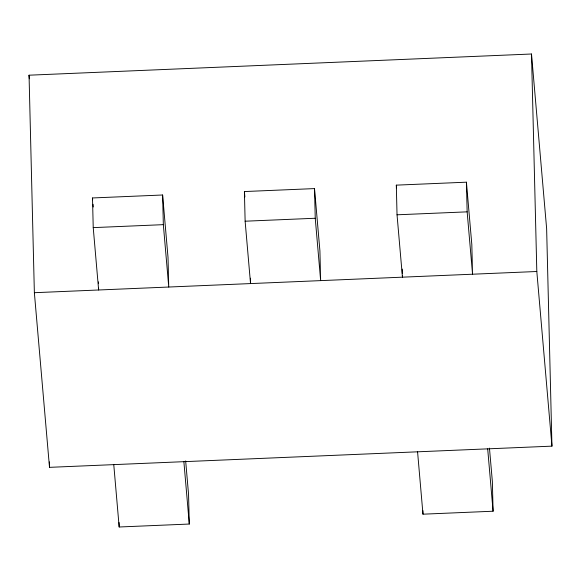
<?xml version="1.0" encoding="UTF-8"?>
<svg xmlns="http://www.w3.org/2000/svg" width="581" height="581" viewBox="0 0 581 581"><rect width="100%" height="100%" fill="white"/><g stroke="black" fill="none" stroke-linecap="round" stroke-linejoin="round"><path stroke-width="0.87" d="M29.05 75.196L531.499 54.004L546.634 228.638L551.95 446.143L49.501 467.342L34.366 292.701L29.05 75.196L29.362 78.798M98.588 288.191L98.632 289.992L93.229 227.621L92.502 197.961L162.615 194.998L168.018 257.376L168.744 287.029L163.341 224.658L162.615 194.998M250.404 278.19L250.534 283.579L245.131 221.208L244.405 191.548L314.517 188.593L319.92 250.963L320.647 280.623L315.243 218.253L314.517 188.593M402.393 275.379L402.444 277.173L397.034 214.803L396.315 185.143L466.42 182.187L471.823 244.557L472.549 274.217L467.146 211.847L466.42 182.187M93.229 227.621L163.341 224.658M245.131 221.208L315.243 218.253M397.034 214.803L467.146 211.847M34.366 292.701L536.815 271.501L551.95 446.143M113.767 464.626L119.17 526.996L189.283 524.04L188.556 494.38L185.659 460.936M417.572 451.815L422.975 514.185L493.087 511.222L492.361 481.569L489.463 448.118M487.684 448.852L493.087 511.222M396.315 185.143L396.547 187.852M244.405 191.548L244.877 196.974M183.872 461.67L189.283 524.04M92.502 197.961L92.662 199.77M93.054 204.287L93.287 206.996M531.499 54.004L536.815 271.501M422.888 510.59L422.975 514.185M402.241 269.083L402.35 273.578M119.061 522.508L119.17 526.996M98.436 281.901L98.479 283.695M49.363 461.902L49.501 467.342"/></g></svg>
